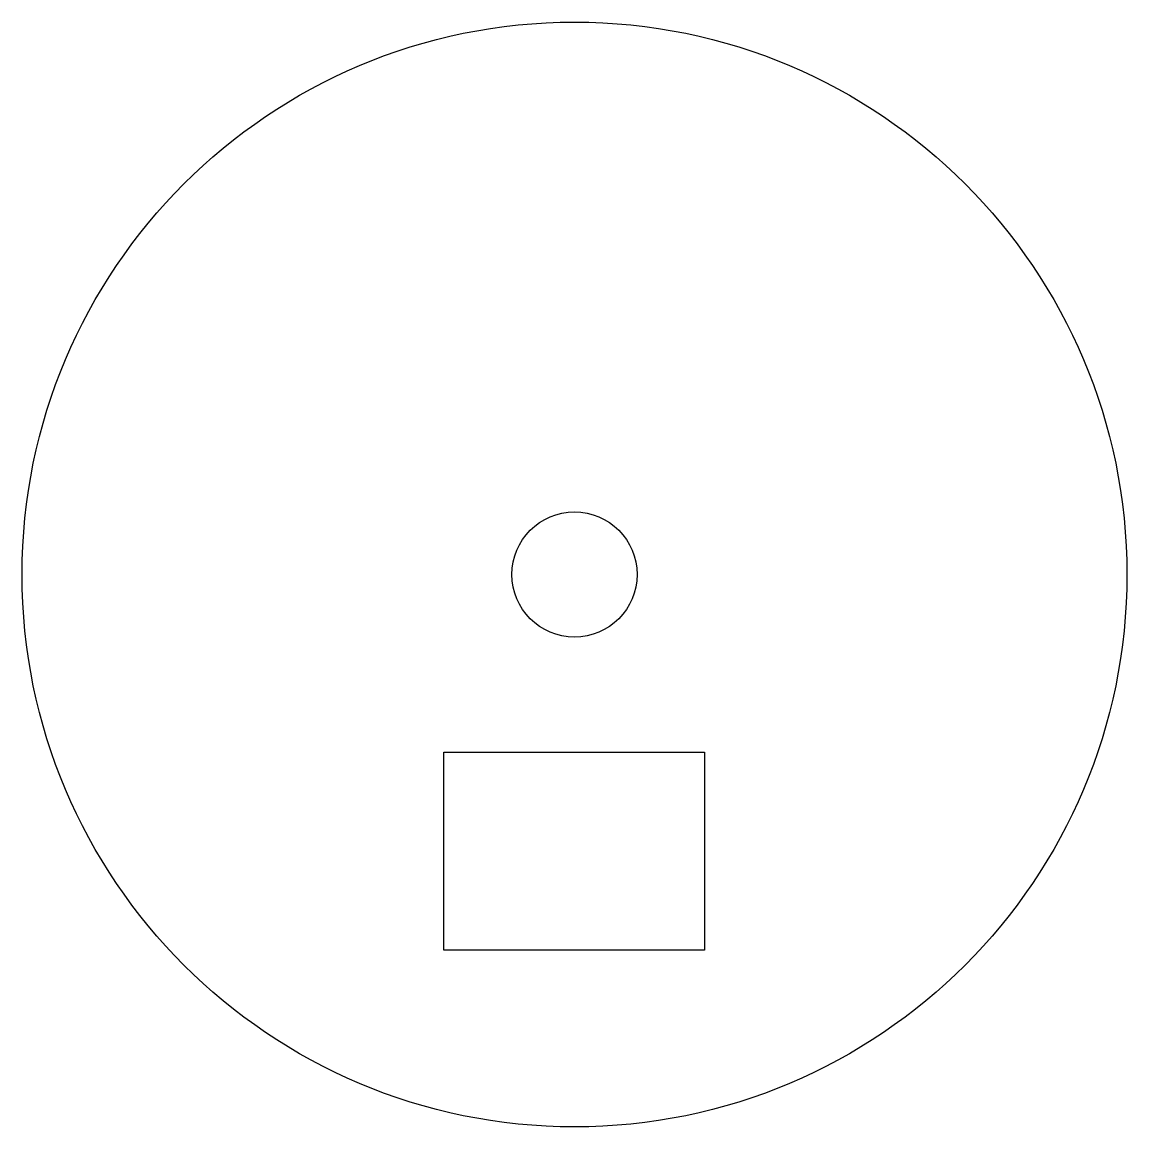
# Model space of a CAD drawing. Extents: x 542 to 648, y 368 to 474.
import ezdxf

# ---------------------------------------------------------------- set-up
doc = ezdxf.new("R2010")
doc.units = 0
doc.layers.get('0').update_dxf_attribs({"linetype": 'CONTINUOUS'})

msp = doc.modelspace()

# ---------------------------------------------------------------- linework, layer by layer
at = {"color": 7, "ltscale": 0.475}
for p, q in [((581.97113, 384.459991), (581.97113, 403.459991)), ((606.97113, 403.459991), (606.97113, 384.459991))]:
    msp.add_line(p, q, dxfattribs=at)
at = {"color": 7}
for p, q in [((581.97113, 403.459991), (606.97113, 403.459991)), ((606.97113, 384.459991), (581.97113, 384.459991))]:
    msp.add_line(p, q, dxfattribs=at)
for radius in [53, 6]:
    msp.add_circle((594.5, 420.5), radius, dxfattribs=at)

doc.saveas('drawing.dxf')
